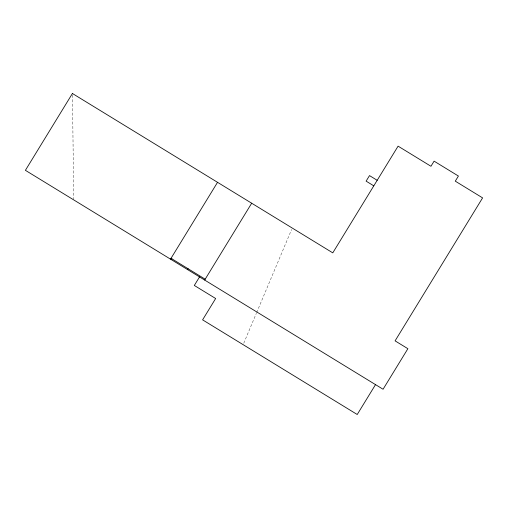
<?xml version="1.0" encoding="UTF-8"?>
<svg xmlns="http://www.w3.org/2000/svg" width="508" height="508" viewBox="0 0 508 508"><rect width="100%" height="100%" fill="white"/><g stroke="black" fill="none" stroke-linecap="round" stroke-linejoin="round"><path stroke-width="0.38" stroke-dasharray="2.54 1.91" d="M243.757 343.211L256.337 313.328M256.642 312.598L291.617 229.495M72.441 95.079L73.762 199.142"/><path stroke-width="0.76" d="M170.517 259.15L217.538 182.321M171.367 259.671L171.894 258.82M187.592 269.596L188.112 268.745M199.542 276.911L194.316 285.452L215.659 298.514L202.597 319.849L357.226 414.503L375.514 384.626M204.661 280.048L251.689 203.219M377.19 180.302L369.507 175.597L366.116 181.146L373.793 185.845M171.037 258.293L205.181 279.197M72.422 93.497L25.4 170.326L383.07 389.249L407.886 348.698L395.084 340.862L482.6 197.879L455.282 181.159L458.419 176.041L434.092 161.15L430.955 166.268L398.088 146.152L332.778 252.857L72.422 93.497"/></g></svg>
